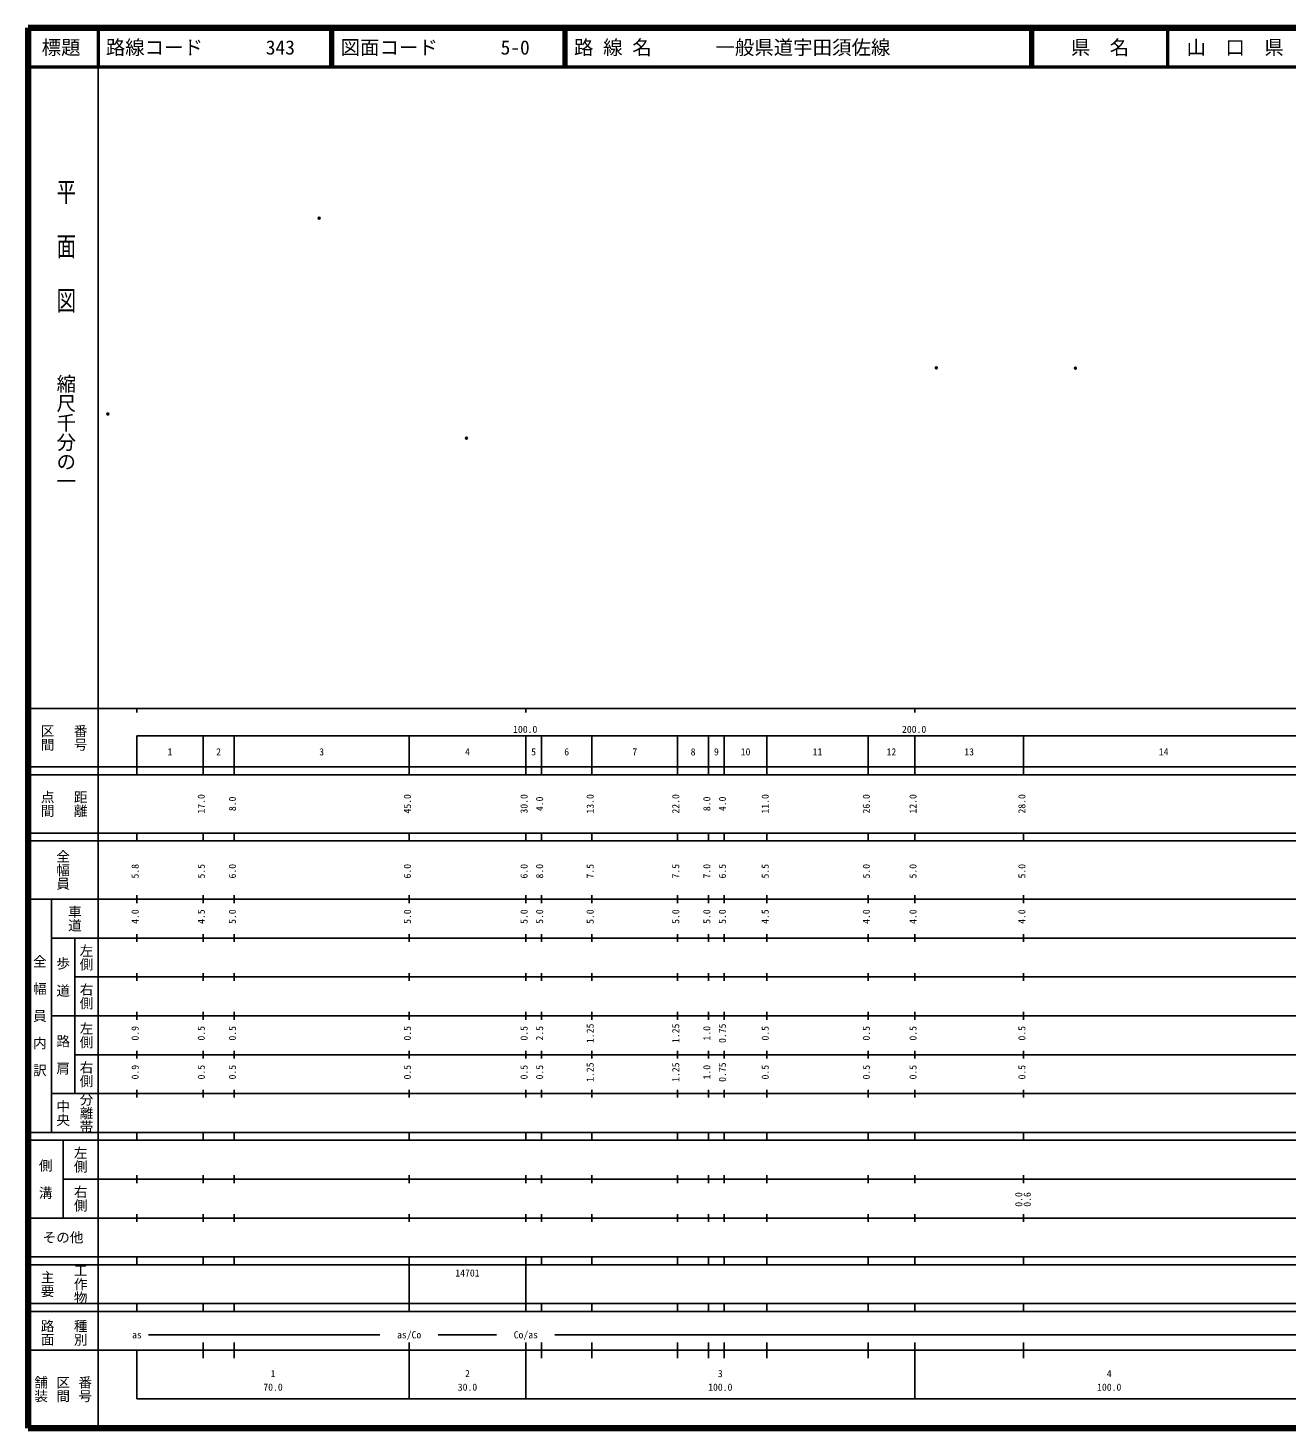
# Model space of a CAD drawing. Units: millimetres on the paper. Extents: x 40 to 680, y 20 to 380.
# Drawn here: x 40 to 363.7, y 20 to 380 of the extents above; entities that cross this region are included whole.
import ezdxf
from ezdxf.enums import TextEntityAlignment as Align

# ---------------------------------------------------------------- set-up
doc = ezdxf.new("R2010")
doc.units = ezdxf.units.MM
doc.header["$PDMODE"] = 32
doc.header["$PDSIZE"] = 0.5
doc.layers.add('M-OTRS', color=6, linetype='Continuous')
doc.layers.add('M-TTL-TXT', color=7, linetype='Continuous')
for name, color, linetype, lineweight in [('M-TTL', 2, 'Continuous', 140), ('M-TTL-BAND', 7, 'Continuous', 25), ('M-TTL-LINE', 7, 'Continuous', 50)]:
    doc.layers.add(name, color=color, linetype=linetype, lineweight=lineweight)
doc.styles.add('@ＭＳ ゴシック', font='')
doc.styles.add('ＭＳ ゴシック', font='')
doc.styles.get('@ＭＳ ゴシック').set_extended_font_data('@MS Gothic')
doc.styles.get('ＭＳ ゴシック').set_extended_font_data('MS Gothic')

msp = doc.modelspace()

# ---------------------------------------------------------------- linework, layer by layer
at = {"layer": 'M-OTRS'}
for p in [(114.875, 331.099), (273.552, 292.614), (309.294, 292.523), (60.534, 280.742), (152.736, 274.493)]:
    msp.add_point(p, dxfattribs=at)
at = {"layer": 'M-TTL'}
for p, q in [((40, 380), (40, 20)), ((680, 380), (40, 380)), ((40, 20), (680, 20))]:
    msp.add_line(p, q, dxfattribs=at)
at = {"layer": 'M-TTL-BAND'}
for p, q in [((58, 370), (58, 20)), ((40, 205), (579, 205)), ((68, 205), (68, 204)), ((168, 205), (168, 204)), ((268, 205), (268, 204)), ((68, 198), (579, 198)), ((68, 198), (68, 188)), ((85, 188), (85, 198)), ((93, 188), (93, 198)), ((138, 188), (138, 198)), ((168, 188), (168, 198)), ((172, 188), (172, 198)), ((185, 188), (185, 198)), ((207, 188), (207, 198)), ((215, 188), (215, 198)), ((219, 188), (219, 198)), ((230, 188), (230, 198)), ((256, 188), (256, 198)), ((268, 188), (268, 198)), ((296, 188), (296, 198)), ((40, 190), (579, 190)), ((40, 188), (579, 188)), ((40, 173), (579, 173)), ((68, 171), (68, 173)), ((85, 171), (85, 173)), ((93, 171), (93, 173)), ((138, 171), (138, 173)), ((168, 171), (168, 173)), ((172, 171), (172, 173)), ((185, 171), (185, 173)), ((207, 171), (207, 173)), ((215, 171), (215, 173)), ((219, 171), (219, 173)), ((230, 171), (230, 173)), ((256, 171), (256, 173)), ((268, 171), (268, 173)), ((296, 171), (296, 173)), ((40, 171), (579, 171)), ((40, 156), (579, 156)), ((46, 96), (46, 156)), ((68, 155), (68, 157)), ((85, 155), (85, 157)), ((93, 155), (93, 157)), ((138, 155), (138, 157)), ((168, 155), (168, 157)), ((172, 155), (172, 157)), ((185, 155), (185, 157)), ((207, 155), (207, 157)), ((215, 155), (215, 157)), ((219, 155), (219, 157)), ((230, 155), (230, 157)), ((256, 155), (256, 157)), ((268, 155), (268, 157)), ((296, 155), (296, 157)), ((46, 146), (579, 146)), ((52, 146), (52, 106)), ((68, 145), (68, 147)), ((85, 145), (85, 147)), ((93, 145), (93, 147)), ((138, 145), (138, 147)), ((168, 145), (168, 147)), ((172, 145), (172, 147)), ((185, 145), (185, 147)), ((207, 145), (207, 147)), ((215, 145), (215, 147)), ((219, 145), (219, 147)), ((230, 145), (230, 147)), ((256, 145), (256, 147)), ((268, 145), (268, 147)), ((296, 145), (296, 147)), ((68, 135), (68, 137)), ((85, 135), (85, 137)), ((93, 135), (93, 137)), ((138, 135), (138, 137)), ((168, 135), (168, 137)), ((172, 135), (172, 137)), ((185, 135), (185, 137)), ((207, 135), (207, 137)), ((215, 135), (215, 137)), ((219, 135), (219, 137)), ((230, 135), (230, 137)), ((256, 135), (256, 137)), ((268, 135), (268, 137)), ((296, 135), (296, 137)), ((52, 136), (579, 136)), ((46, 126), (579, 126)), ((68, 125), (68, 127)), ((85, 125), (85, 127)), ((93, 125), (93, 127)), ((138, 125), (138, 127)), ((168, 125), (168, 127)), ((172, 125), (172, 127)), ((185, 125), (185, 127)), ((207, 125), (207, 127)), ((215, 125), (215, 127)), ((219, 125), (219, 127)), ((230, 125), (230, 127)), ((256, 125), (256, 127)), ((268, 125), (268, 127)), ((296, 125), (296, 127)), ((52, 116), (579, 116)), ((68, 115), (68, 117)), ((85, 115), (85, 117)), ((93, 115), (93, 117)), ((138, 115), (138, 117)), ((168, 115), (168, 117)), ((172, 115), (172, 117)), ((185, 115), (185, 117)), ((207, 115), (207, 117)), ((215, 115), (215, 117)), ((219, 115), (219, 117)), ((230, 115), (230, 117)), ((256, 115), (256, 117)), ((268, 115), (268, 117)), ((296, 115), (296, 117)), ((46, 106), (579, 106)), ((68, 105), (68, 107)), ((85, 105), (85, 107)), ((93, 105), (93, 107)), ((138, 105), (138, 107)), ((168, 105), (168, 107)), ((172, 105), (172, 107)), ((185, 105), (185, 107)), ((207, 105), (207, 107)), ((215, 105), (215, 107)), ((219, 105), (219, 107)), ((230, 105), (230, 107)), ((256, 105), (256, 107)), ((268, 105), (268, 107)), ((296, 105), (296, 107)), ((40, 96), (579, 96)), ((40, 94), (579, 94)), ((49, 94), (49, 74)), ((68, 94), (68, 96)), ((85, 94), (85, 96)), ((93, 94), (93, 96)), ((138, 94), (138, 96)), ((168, 94), (168, 96)), ((172, 94), (172, 96)), ((185, 94), (185, 96)), ((207, 94), (207, 96)), ((215, 94), (215, 96)), ((219, 94), (219, 96)), ((230, 94), (230, 96)), ((256, 94), (256, 96)), ((268, 94), (268, 96)), ((296, 94), (296, 96)), ((49, 84), (579, 84)), ((68, 83), (68, 85)), ((85, 83), (85, 85)), ((93, 83), (93, 85)), ((138, 83), (138, 85)), ((168, 83), (168, 85)), ((172, 83), (172, 85)), ((185, 83), (185, 85)), ((207, 83), (207, 85)), ((215, 83), (215, 85)), ((219, 83), (219, 85)), ((230, 83), (230, 85)), ((256, 83), (256, 85)), ((268, 83), (268, 85)), ((296, 83), (296, 85)), ((40, 74), (579, 74)), ((68, 73), (68, 75)), ((85, 73), (85, 75)), ((93, 73), (93, 75)), ((138, 73), (138, 75)), ((168, 73), (168, 75)), ((172, 73), (172, 75)), ((185, 73), (185, 75)), ((207, 73), (207, 75)), ((215, 73), (215, 75)), ((219, 73), (219, 75)), ((230, 73), (230, 75)), ((256, 73), (256, 75)), ((268, 73), (268, 75)), ((296, 73), (296, 75)), ((40, 64), (579, 64)), ((40, 62), (579, 62)), ((68, 62), (68, 64)), ((85, 62), (85, 64)), ((93, 62), (93, 64)), ((138, 62), (138, 64)), ((138, 52), (138, 62)), ((168, 62), (168, 64)), ((168, 52), (168, 62)), ((172, 62), (172, 64)), ((185, 62), (185, 64)), ((207, 62), (207, 64)), ((215, 62), (215, 64)), ((219, 62), (219, 64)), ((230, 62), (230, 64)), ((256, 62), (256, 64)), ((268, 62), (268, 64)), ((296, 62), (296, 64)), ((40, 52), (579, 52)), ((68, 50), (68, 52)), ((85, 50), (85, 52)), ((93, 50), (93, 52)), ((138, 50), (138, 52)), ((168, 50), (168, 52)), ((172, 50), (172, 52)), ((185, 50), (185, 52)), ((207, 50), (207, 52)), ((215, 50), (215, 52)), ((219, 50), (219, 52)), ((230, 50), (230, 52)), ((256, 50), (256, 52)), ((268, 50), (268, 52)), ((296, 50), (296, 52)), ((40, 50), (579, 50)), ((71, 44), (130.5, 44)), ((145.5, 44), (160.5, 44)), ((175.5, 44), (565, 44)), ((40, 40), (579, 40)), ((68, 40), (68, 27.5)), ((85, 38), (85, 42)), ((93, 38), (93, 42)), ((138, 27.5), (138, 42)), ((168, 27.5), (168, 42)), ((172, 38), (172, 42)), ((185, 38), (185, 42)), ((207, 38), (207, 42)), ((215, 38), (215, 42)), ((219, 38), (219, 42)), ((230, 38), (230, 42)), ((256, 38), (256, 42)), ((268, 27.5), (268, 42)), ((296, 38), (296, 42)), ((68, 27.5), (579, 27.5))]:
    msp.add_line(p, q, dxfattribs=at)
at = {"layer": 'M-TTL-LINE'}
for p, q in [((58, 380), (58, 370)), ((117.75, 380), (117.75, 370)), ((118.25, 380), (118.25, 370)), ((177.75, 380), (177.75, 370)), ((178.25, 380), (178.25, 370)), ((297.75, 380), (297.75, 370)), ((298.25, 380), (298.25, 370)), ((333, 380), (333, 370)), ((40, 370), (680, 370))]:
    msp.add_line(p, q, dxfattribs=at)

# ---------------------------------------------------------------- texts
at = {"layer": 'M-TTL-BAND', "style": '@ＭＳ ゴシック', "width": 1.4}
msp.add_text('平  面  図', height=3.666, rotation=270, dxfattribs=at).set_placement((49.777, 306.475), align=Align.MIDDLE_RIGHT)
at = {"layer": 'M-TTL-BAND', "style": '@ＭＳ ゴシック'}
msp.add_text('縮尺千分の一', height=3.666, rotation=270, dxfattribs=at).set_placement((49.777, 261.03), align=Align.MIDDLE_RIGHT)
for s, p in [('区間', (45, 197.5)), ('番号', (53.5, 197.5)), ('点間', (45, 180.5)), ('距離', (53.5, 180.5)), ('全幅員', (49, 163.5)), ('車道', (52, 151)), ('左側', (55, 141)), ('全\u3000幅\u3000員\u3000内\u3000訳', (43, 126)), ('歩\u3000道', (49, 136)), ('右側', (55, 131)), ('左側', (55, 121)), ('路\u3000肩', (49, 116)), ('右側', (55, 111)), ('分離帯', (55, 101)), ('中央', (49, 101)), ('左側', (53.5, 89)), ('側\u3000溝', (44.5, 84)), ('右側', (53.5, 79)), ('工作物', (53.5, 57)), ('主要', (45, 57)), ('路面', (45, 44.5)), ('種別', (53.5, 44.5)), ('舗装', (43.333, 30)), ('区間', (49, 30)), ('番号', (54.667, 30))]:
    msp.add_text(s, height=2.566, rotation=270, dxfattribs=at).set_placement(p, align=Align.MIDDLE_CENTER)
at = {"layer": 'M-TTL-BAND', "style": 'ＭＳ ゴシック'}
for s, p in [('100.0', (167.844, 198.195)), ('200.0', (267.844, 198.195)), ('1', (76.5, 192.405)), ('2', (89, 192.405)), ('3', (115.5, 192.405)), ('4', (153, 192.405)), ('5', (170, 192.405)), ('6', (178.5, 192.405)), ('7', (196, 192.405)), ('8', (211, 192.405)), ('9', (217, 192.405)), ('10', (224.5, 192.405)), ('11', (243, 192.405)), ('12', (262, 192.405)), ('13', (282, 192.405)), ('14', (332, 192.405)), ('as', (68, 42.5)), ('as/Co', (138, 42.5)), ('Co/as', (168, 42.5)), ('1', (103, 32.523)), ('2', (153, 32.523)), ('3', (218, 32.523)), ('4', (318, 32.523)), ('70.0', (103, 29.033)), ('30.0', (153, 29.033)), ('100.0', (218, 29.033)), ('100.0', (318, 29.033))]:
    msp.add_text(s, height=1.833, dxfattribs=at).set_placement(p, align=Align.BOTTOM_CENTER)
for s, p in [('17.0', (86, 180.5)), ('8.0', (94, 180.5)), ('45.0', (139, 180.5)), ('30.0', (169, 180.5)), ('4.0', (173, 180.5)), ('13.0', (186, 180.5)), ('22.0', (208, 180.5)), ('8.0', (216, 180.5)), ('4.0', (220, 180.5)), ('11.0', (231, 180.5)), ('26.0', (257, 180.5)), ('12.0', (269, 180.5)), ('28.0', (297, 180.5)), ('5.8', (69, 163.174)), ('5.5', (86, 163.174)), ('6.0', (94, 163.174)), ('6.0', (139, 163.174)), ('6.0', (169, 163.174)), ('8.0', (173, 163.174)), ('7.5', (186, 163.174)), ('7.5', (208, 163.174)), ('7.0', (216, 163.174)), ('6.5', (220, 163.174)), ('5.5', (231, 163.174)), ('5.0', (257, 163.174)), ('5.0', (269, 163.174)), ('5.0', (297, 163.174)), ('4.0', (69, 151.5)), ('4.5', (86, 151.5)), ('5.0', (94, 151.5)), ('5.0', (139, 151.5)), ('5.0', (169, 151.5)), ('5.0', (173, 151.5)), ('5.0', (186, 151.5)), ('5.0', (208, 151.5)), ('5.0', (216, 151.5)), ('5.0', (220, 151.5)), ('4.5', (231, 151.5)), ('4.0', (257, 151.5)), ('4.0', (269, 151.5)), ('4.0', (297, 151.5)), ('0.9', (69, 121.5)), ('0.5', (86, 121.5)), ('0.5', (94, 121.5)), ('0.5', (139, 121.5)), ('0.5', (169, 121.5)), ('2.5', (173, 121.5)), ('1.25', (186, 121.5)), ('1.25', (208, 121.5)), ('1.0', (216, 121.5)), ('0.75', (220, 121.5)), ('0.5', (231, 121.5)), ('0.5', (257, 121.5)), ('0.5', (269, 121.5)), ('0.5', (297, 121.5)), ('0.9', (69, 111.5)), ('0.5', (86, 111.5)), ('0.5', (94, 111.5)), ('0.5', (139, 111.5)), ('0.5', (169, 111.5)), ('0.5', (173, 111.5)), ('1.25', (186, 111.5)), ('1.25', (208, 111.5)), ('1.0', (216, 111.5)), ('0.75', (220, 111.5)), ('0.5', (231, 111.5)), ('0.5', (257, 111.5)), ('0.5', (269, 111.5)), ('0.5', (297, 111.5)), ('0.0', (296.194, 78.764)), ('0.6', (298.37, 78.764))]:
    msp.add_text(s, height=1.833, rotation=90, dxfattribs=at).set_placement(p, align=Align.BOTTOM_CENTER)
msp.add_text('その他', height=2.566, dxfattribs=at).set_placement((49, 69), align=Align.MIDDLE_CENTER)
msp.add_text('14701', height=1.833, dxfattribs=at).set_placement((149.875, 58.405), align=Align.BOTTOM_LEFT)
at = {"layer": 'M-TTL-TXT', "style": 'ＭＳ ゴシック'}
for s, p in [('標題', (48.5, 375)), ('県\u3000名', (315.625, 375)), ('山\u3000口\u3000県', (350.375, 375))]:
    msp.add_text(s, height=3.666, dxfattribs=at).set_placement(p, align=Align.MIDDLE_CENTER)
for s, p in [('路線コード', (60, 375)), ('343', (101.142, 375)), ('図面コード', (120.38, 375)), ('5-0', (161.521, 375)), ('路 線 名', (180.38, 375)), ('一般県道宇田須佐線', (216.734, 375))]:
    msp.add_text(s, height=3.666, dxfattribs=at).set_placement(p, align=Align.MIDDLE_LEFT)

doc.saveas('drawing.dxf')
